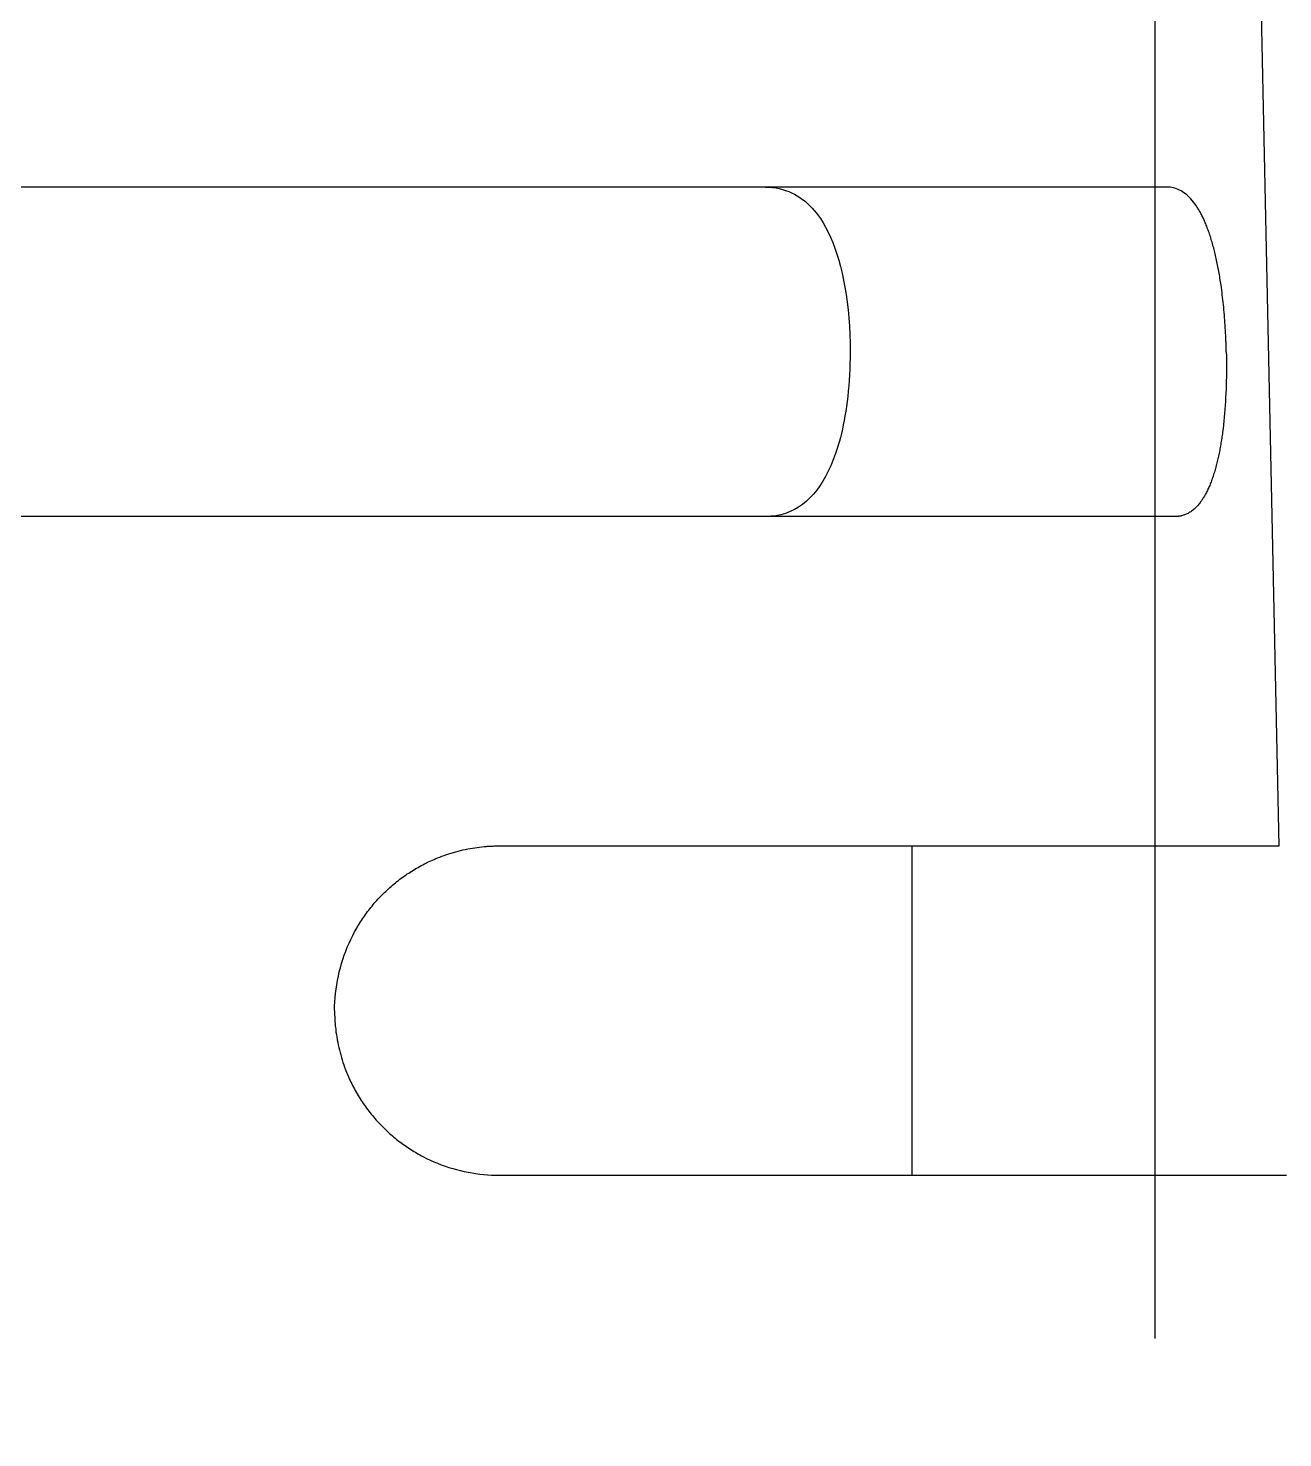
# Model space of a CAD drawing. Header units: inches. Extents: x 0 to 77285, y -118 to 40065.
# Drawn here: x 47463.489 to 47467.298, y 16470.249 to 16474.529 of the extents above; entities that cross this region are included whole.
import ezdxf

# ---------------------------------------------------------------- set-up
doc = ezdxf.new("R2010")
doc.units = ezdxf.units.IN
doc.header["$LTSCALE"] = 5
doc.header["$MEASUREMENT"] = 0
doc.linetypes.add('CENTER', pattern=[2, 1.25, -0.25, 0.25, -0.25])
doc.layers.add('11', color=1, linetype='CENTER')
doc.layers.add('55', color=5, linetype='Continuous')

# ---------------------------------------------------------------- blocks, each defined once
blk = doc.blocks.new('A$C431c3e12')
at = {"layer": '11'}
blk.add_line((45.5, -5255), (45.5, 1375, 0), dxfattribs=at)
blk = doc.blocks.new('A$Ce961e380')
for p, q in [((-222.5041, -25.0622), (-222.5041, -17.6826)), ((-221.5041, -25.0365), (-221.5041, -17.7689)), ((-224.5041, -23.0086), (-224.5041, -25.3985)), ((-223.5041, -23.0086), (-223.5041, -25.377)), ((-224.5041, -24.2622), (-223.5041, -24.2622)), ((-223.5041, -25.377), (-220.5041, -25.3124))]:
    blk.add_line(p, q)
for points in [[(-224.0041, -22.5086), (-224.0066, -22.5086), (-224.0091, -22.5086), (-224.0115, -22.5087), (-224.014, -22.5087), (-224.0165, -22.5088), (-224.019, -22.5088), (-224.0214, -22.5089), (-224.0239, -22.509), (-224.0264, -22.5091), (-224.0289, -22.5092), (-224.0313, -22.5094), (-224.0338, -22.5095), (-224.0363, -22.5096), (-224.0388, -22.5098), (-224.0412, -22.51), (-224.0437, -22.5102), (-224.0462, -22.5104), (-224.0486, -22.5106), (-224.0511, -22.5108), (-224.0536, -22.5111), (-224.0614, -22.5119), (-224.0692, -22.5129), (-224.077, -22.514), (-224.0848, -22.5152), (-224.0926, -22.5165), (-224.1003, -22.518), (-224.1081, -22.5196), (-224.1158, -22.5213), (-224.1235, -22.5231), (-224.1311, -22.5251), (-224.1388, -22.5271), (-224.1464, -22.5293), (-224.1539, -22.5316), (-224.1614, -22.534), (-224.1689, -22.5366), (-224.1763, -22.5392), (-224.1837, -22.542), (-224.191, -22.5449), (-224.1983, -22.5478), (-224.2055, -22.5509), (-224.2108, -22.5533), (-224.216, -22.5557), (-224.2213, -22.5582), (-224.2265, -22.5608), (-224.2316, -22.5634), (-224.2368, -22.566), (-224.2419, -22.5688), (-224.247, -22.5716), (-224.252, -22.5744), (-224.257, -22.5773), (-224.262, -22.5803), (-224.2669, -22.5833), (-224.2718, -22.5863), (-224.2767, -22.5895), (-224.2815, -22.5926), (-224.2863, -22.5959), (-224.291, -22.5991), (-224.2957, -22.6025), (-224.3004, -22.6058), (-224.305, -22.6093), (-224.3096, -22.6128), (-224.3142, -22.6163), (-224.3187, -22.6199), (-224.3231, -22.6236), (-224.3276, -22.6273), (-224.332, -22.6311), (-224.3363, -22.6349), (-224.3406, -22.6388), (-224.3448, -22.6427), (-224.349, -22.6466), (-224.3532, -22.6506), (-224.3573, -22.6547), (-224.3613, -22.6588), (-224.3653, -22.6629), (-224.3693, -22.6671), (-224.3732, -22.6713), (-224.377, -22.6755), (-224.3808, -22.6798), (-224.3845, -22.6841), (-224.3882, -22.6885), (-224.3916, -22.6926), (-224.395, -22.6968), (-224.3983, -22.701), (-224.4016, -22.7052), (-224.4048, -22.7095), (-224.408, -22.7138), (-224.4111, -22.7182), (-224.4142, -22.7225), (-224.4172, -22.7269), (-224.4202, -22.7313), (-224.4231, -22.7358), (-224.426, -22.7403), (-224.4288, -22.7448), (-224.4316, -22.7493), (-224.4343, -22.7538), (-224.437, -22.7584), (-224.4397, -22.763), (-224.4422, -22.7676), (-224.4447, -22.7723), (-224.4472, -22.7769), (-224.4527, -22.7878), (-224.458, -22.7989), (-224.4629, -22.81), (-224.4676, -22.8213), (-224.472, -22.8326), (-224.4762, -22.8441), (-224.48, -22.8556), (-224.4836, -22.8673), (-224.4868, -22.8789), (-224.4898, -22.8907), (-224.4925, -22.9024), (-224.495, -22.9142), (-224.4971, -22.926), (-224.499, -22.9379), (-224.5005, -22.9497), (-224.5018, -22.9616), (-224.5028, -22.9734), (-224.5036, -22.9852), (-224.504, -22.9969), (-224.5041, -23.0086)], [(-224.0041, -22.5086), (-223.9911, -22.5088), (-223.978, -22.5093), (-223.9649, -22.5102), (-223.9518, -22.5115), (-223.9387, -22.5131), (-223.9256, -22.515), (-223.9126, -22.5173), (-223.8997, -22.52), (-223.8868, -22.5229), (-223.874, -22.5262), (-223.8613, -22.5298), (-223.8488, -22.5337), (-223.8363, -22.5379), (-223.824, -22.5424), (-223.8118, -22.5473), (-223.7998, -22.5524), (-223.788, -22.5578), (-223.7764, -22.5636), (-223.7649, -22.5695), (-223.7537, -22.5758), (-223.749, -22.5786), (-223.7443, -22.5814), (-223.7397, -22.5843), (-223.7351, -22.5872), (-223.7305, -22.5901), (-223.726, -22.5931), (-223.7214, -22.5962), (-223.717, -22.5993), (-223.7125, -22.6025), (-223.7081, -22.6057), (-223.7037, -22.6089), (-223.6994, -22.6122), (-223.6951, -22.6155), (-223.6909, -22.6189), (-223.6867, -22.6223), (-223.6825, -22.6258), (-223.6784, -22.6293), (-223.6743, -22.6328), (-223.6703, -22.6364), (-223.6663, -22.64), (-223.6621, -22.6439), (-223.658, -22.6478), (-223.654, -22.6517), (-223.6499, -22.6557), (-223.646, -22.6597), (-223.6421, -22.6638), (-223.6382, -22.6679), (-223.6344, -22.6721), (-223.6306, -22.6763), (-223.6269, -22.6805), (-223.6232, -22.6848), (-223.6196, -22.6891), (-223.616, -22.6934), (-223.6125, -22.6978), (-223.609, -22.7022), (-223.6056, -22.7066), (-223.6023, -22.7111), (-223.599, -22.7156), (-223.5957, -22.7202), (-223.5925, -22.7247), (-223.5894, -22.7293), (-223.5864, -22.7339), (-223.5834, -22.7385), (-223.5804, -22.7431), (-223.5776, -22.7478), (-223.5747, -22.7525), (-223.5719, -22.7572), (-223.5692, -22.762), (-223.5665, -22.7668), (-223.5639, -22.7716), (-223.5613, -22.7764), (-223.5588, -22.7813), (-223.5564, -22.7861), (-223.554, -22.791), (-223.5516, -22.7959), (-223.5493, -22.8009), (-223.5471, -22.8058), (-223.5449, -22.8108), (-223.5428, -22.8158), (-223.5407, -22.8208), (-223.538, -22.8277), (-223.5354, -22.8346), (-223.5329, -22.8416), (-223.5304, -22.8486), (-223.5281, -22.8556), (-223.5259, -22.8627), (-223.5238, -22.8697), (-223.5218, -22.8768), (-223.5199, -22.884), (-223.5182, -22.8911), (-223.5165, -22.8983), (-223.5149, -22.9055), (-223.5134, -22.9127), (-223.5121, -22.9199), (-223.5108, -22.9271), (-223.5097, -22.9343), (-223.5087, -22.9415), (-223.5077, -22.9488), (-223.5069, -22.956), (-223.5062, -22.9632), (-223.506, -22.9655), (-223.5058, -22.9678), (-223.5056, -22.97), (-223.5054, -22.9723), (-223.5053, -22.9746), (-223.5051, -22.9768), (-223.505, -22.9791), (-223.5049, -22.9814), (-223.5048, -22.9837), (-223.5046, -22.9859), (-223.5045, -22.9882), (-223.5045, -22.9905), (-223.5044, -22.9927), (-223.5043, -22.995), (-223.5043, -22.9973), (-223.5042, -22.9995), (-223.5042, -23.0018), (-223.5041, -23.0041), (-223.5041, -23.0063), (-223.5041, -23.0086)], [(-222.0041, -24.0739), (-222.0222, -24.0738), (-222.0399, -24.0734), (-222.0573, -24.0728), (-222.0744, -24.072), (-222.0911, -24.0709), (-222.1076, -24.0697), (-222.1236, -24.0682), (-222.1393, -24.0666), (-222.1547, -24.0647), (-222.1697, -24.0627), (-222.1843, -24.0605), (-222.1985, -24.0582), (-222.2124, -24.0557), (-222.2259, -24.053), (-222.2389, -24.0503), (-222.2516, -24.0473), (-222.2638, -24.0443), (-222.2756, -24.0412), (-222.287, -24.0379), (-222.298, -24.0346), (-222.3162, -24.0285), (-222.3338, -24.0219), (-222.3507, -24.0149), (-222.3669, -24.0074), (-222.3823, -23.9995), (-222.397, -23.991), (-222.4109, -23.982), (-222.4239, -23.9726), (-222.4361, -23.9626), (-222.4474, -23.9521), (-222.4578, -23.9411), (-222.4672, -23.9295), (-222.4756, -23.9174), (-222.483, -23.9048), (-222.4893, -23.8916), (-222.4946, -23.8778), (-222.4987, -23.8635), (-222.5017, -23.8486), (-222.5035, -23.8331), (-222.5041, -23.8171)], [(-221.5041, -23.8171), (-221.5044, -23.828), (-221.5053, -23.8386), (-221.5066, -23.8489), (-221.5085, -23.8589), (-221.511, -23.8687), (-221.5139, -23.8782), (-221.5173, -23.8874), (-221.5212, -23.8963), (-221.5255, -23.905), (-221.5303, -23.9134), (-221.5355, -23.9216), (-221.5412, -23.9295), (-221.5472, -23.9371), (-221.5536, -23.9445), (-221.5604, -23.9516), (-221.5676, -23.9585), (-221.5751, -23.9651), (-221.583, -23.9715), (-221.5911, -23.9777), (-221.5996, -23.9836), (-221.6124, -23.9917), (-221.6261, -23.9996), (-221.6407, -24.0071), (-221.6561, -24.0142), (-221.6723, -24.0211), (-221.6894, -24.0275), (-221.7072, -24.0336), (-221.7259, -24.0393), (-221.7453, -24.0446), (-221.7654, -24.0495), (-221.7863, -24.054), (-221.8079, -24.0581), (-221.8301, -24.0617), (-221.8531, -24.0649), (-221.8767, -24.0676), (-221.901, -24.0698), (-221.9259, -24.0716), (-221.9514, -24.0729), (-221.9775, -24.0737), (-222.0041, -24.0739)], [(-222.0041, -25.2162), (-222.0168, -25.2165), (-222.0294, -25.2167), (-222.0421, -25.2167), (-222.0548, -25.2167), (-222.0675, -25.2166), (-222.0802, -25.2165), (-222.0928, -25.2162), (-222.1054, -25.2158), (-222.1179, -25.2154), (-222.1304, -25.2149), (-222.1427, -25.2142), (-222.155, -25.2135), (-222.1672, -25.2128), (-222.1792, -25.2119), (-222.1911, -25.2109), (-222.2029, -25.2099), (-222.2145, -25.2087), (-222.2259, -25.2075), (-222.2372, -25.2062), (-222.2482, -25.2048), (-222.253, -25.2041), (-222.2577, -25.2035), (-222.2624, -25.2028), (-222.2671, -25.2021), (-222.2717, -25.2014), (-222.2764, -25.2007), (-222.2809, -25.1999), (-222.2855, -25.1992), (-222.29, -25.1984), (-222.2945, -25.1976), (-222.2989, -25.1968), (-222.3033, -25.196), (-222.3077, -25.1951), (-222.312, -25.1943), (-222.3163, -25.1934), (-222.3205, -25.1925), (-222.3247, -25.1916), (-222.3289, -25.1906), (-222.333, -25.1897), (-222.337, -25.1887), (-222.3413, -25.1877), (-222.3455, -25.1866), (-222.3497, -25.1855), (-222.3538, -25.1845), (-222.3579, -25.1833), (-222.3619, -25.1822), (-222.3659, -25.181), (-222.3698, -25.1799), (-222.3737, -25.1787), (-222.3775, -25.1775), (-222.3813, -25.1762), (-222.385, -25.175), (-222.3887, -25.1737), (-222.3923, -25.1724), (-222.3959, -25.1711), (-222.3994, -25.1698), (-222.4028, -25.1685), (-222.4062, -25.1671), (-222.4096, -25.1657), (-222.4129, -25.1644), (-222.4161, -25.163), (-222.4192, -25.1615), (-222.4223, -25.1601), (-222.4253, -25.1587), (-222.4283, -25.1572), (-222.4313, -25.1557), (-222.4341, -25.1542), (-222.437, -25.1527), (-222.4397, -25.1511), (-222.4424, -25.1496), (-222.4451, -25.148), (-222.4477, -25.1464), (-222.4502, -25.1448), (-222.4527, -25.1432), (-222.4551, -25.1416), (-222.4575, -25.1399), (-222.4598, -25.1382), (-222.462, -25.1365), (-222.4642, -25.1349), (-222.4664, -25.1331), (-222.4692, -25.1308), (-222.4719, -25.1284), (-222.4745, -25.1259), (-222.477, -25.1235), (-222.4794, -25.121), (-222.4816, -25.1185), (-222.4838, -25.1159), (-222.4859, -25.1133), (-222.4878, -25.1107), (-222.4897, -25.1081), (-222.4914, -25.1054), (-222.493, -25.1028), (-222.4945, -25.1001), (-222.4959, -25.0973), (-222.4972, -25.0946), (-222.4984, -25.0918), (-222.4995, -25.089), (-222.5004, -25.0862), (-222.5013, -25.0834), (-222.502, -25.0806), (-222.5022, -25.0797), (-222.5024, -25.0788), (-222.5026, -25.0779), (-222.5028, -25.077), (-222.5029, -25.076), (-222.5031, -25.0751), (-222.5032, -25.0742), (-222.5034, -25.0733), (-222.5035, -25.0724), (-222.5036, -25.0715), (-222.5037, -25.0706), (-222.5038, -25.0696), (-222.5039, -25.0687), (-222.5039, -25.0678), (-222.504, -25.0669), (-222.504, -25.0659), (-222.5041, -25.065), (-222.5041, -25.0641), (-222.5041, -25.0631), (-222.5041, -25.0622)], [(-222.0041, -25.2162), (-222.0017, -25.2162), (-221.9992, -25.2161), (-221.9967, -25.2161), (-221.9942, -25.216), (-221.9917, -25.2159), (-221.9893, -25.2158), (-221.9868, -25.2158), (-221.9843, -25.2157), (-221.9818, -25.2156), (-221.9794, -25.2155), (-221.9769, -25.2154), (-221.9744, -25.2153), (-221.972, -25.2152), (-221.9695, -25.2151), (-221.967, -25.215), (-221.9645, -25.2149), (-221.9621, -25.2148), (-221.9596, -25.2147), (-221.9572, -25.2146), (-221.9547, -25.2145), (-221.9468, -25.214), (-221.939, -25.2136), (-221.9311, -25.2131), (-221.9233, -25.2126), (-221.9154, -25.2121), (-221.9076, -25.2115), (-221.8999, -25.2109), (-221.8921, -25.2103), (-221.8844, -25.2096), (-221.8767, -25.2089), (-221.869, -25.2082), (-221.8614, -25.2074), (-221.8538, -25.2066), (-221.8463, -25.2058), (-221.8388, -25.2049), (-221.8313, -25.204), (-221.8239, -25.2031), (-221.8166, -25.2021), (-221.8093, -25.2011), (-221.8021, -25.2001), (-221.7968, -25.1993), (-221.7915, -25.1986), (-221.7863, -25.1977), (-221.7811, -25.1969), (-221.7759, -25.1961), (-221.7707, -25.1952), (-221.7656, -25.1943), (-221.7605, -25.1934), (-221.7555, -25.1925), (-221.7505, -25.1915), (-221.7455, -25.1906), (-221.7406, -25.1896), (-221.7356, -25.1886), (-221.7308, -25.1876), (-221.726, -25.1866), (-221.7212, -25.1856), (-221.7164, -25.1845), (-221.7117, -25.1834), (-221.7071, -25.1823), (-221.7025, -25.1812), (-221.6979, -25.1801), (-221.6933, -25.1789), (-221.6888, -25.1778), (-221.6843, -25.1766), (-221.6799, -25.1754), (-221.6755, -25.1741), (-221.6712, -25.1729), (-221.6669, -25.1716), (-221.6626, -25.1703), (-221.6584, -25.169), (-221.6543, -25.1677), (-221.6502, -25.1664), (-221.6461, -25.1651), (-221.6421, -25.1637), (-221.6382, -25.1623), (-221.6343, -25.1609), (-221.6304, -25.1595), (-221.6267, -25.1581), (-221.6229, -25.1566), (-221.6192, -25.1551), (-221.6158, -25.1538), (-221.6124, -25.1523), (-221.6091, -25.1509), (-221.6058, -25.1495), (-221.6026, -25.148), (-221.5994, -25.1465), (-221.5963, -25.145), (-221.5932, -25.1435), (-221.5901, -25.142), (-221.5871, -25.1405), (-221.5842, -25.1389), (-221.5813, -25.1374), (-221.5785, -25.1358), (-221.5757, -25.1342), (-221.5729, -25.1326), (-221.5702, -25.131), (-221.5676, -25.1294), (-221.565, -25.1277), (-221.5625, -25.1261), (-221.56, -25.1244), (-221.5546, -25.1206), (-221.5495, -25.1167), (-221.5447, -25.1127), (-221.5401, -25.1087), (-221.5358, -25.1046), (-221.5317, -25.1004), (-221.5279, -25.0961), (-221.5244, -25.0918), (-221.5212, -25.0875), (-221.5183, -25.083), (-221.5156, -25.0786), (-221.5132, -25.074), (-221.5111, -25.0695), (-221.5092, -25.0649), (-221.5077, -25.0602), (-221.5064, -25.0555), (-221.5054, -25.0508), (-221.5047, -25.0461), (-221.5043, -25.0413), (-221.5041, -25.0365)]]:
    blk.add_lwpolyline(points)
blk = doc.blocks.new('A$C638f0059')
for p, q in [((-45.0041, -25.0622), (-45.0041, -17.6826)), ((-44.0041, -25.0365), (-44.0041, -17.7689)), ((-47.0041, -23.0086), (-47.0041, -25.3985)), ((-46.0041, -23.0086), (-46.0041, -25.377)), ((-47.0041, -24.2622), (-46.0041, -24.2622)), ((-46.0041, -25.377), (-43.0041, -25.3124))]:
    blk.add_line(p, q)
for points in [[(-46.5041, -22.5086), (-46.5066, -22.5086), (-46.5091, -22.5086), (-46.5115, -22.5087), (-46.514, -22.5087), (-46.5165, -22.5088), (-46.519, -22.5088), (-46.5214, -22.5089), (-46.5239, -22.509), (-46.5264, -22.5091), (-46.5289, -22.5092), (-46.5313, -22.5094), (-46.5338, -22.5095), (-46.5363, -22.5096), (-46.5388, -22.5098), (-46.5412, -22.51), (-46.5437, -22.5102), (-46.5462, -22.5104), (-46.5486, -22.5106), (-46.5511, -22.5108), (-46.5536, -22.5111), (-46.5614, -22.5119), (-46.5692, -22.5129), (-46.577, -22.514), (-46.5848, -22.5152), (-46.5926, -22.5165), (-46.6003, -22.518), (-46.6081, -22.5196), (-46.6158, -22.5213), (-46.6235, -22.5231), (-46.6311, -22.5251), (-46.6388, -22.5271), (-46.6464, -22.5293), (-46.6539, -22.5316), (-46.6614, -22.534), (-46.6689, -22.5366), (-46.6763, -22.5392), (-46.6837, -22.542), (-46.691, -22.5449), (-46.6983, -22.5478), (-46.7055, -22.5509), (-46.7108, -22.5533), (-46.716, -22.5557), (-46.7213, -22.5582), (-46.7265, -22.5608), (-46.7316, -22.5634), (-46.7368, -22.566), (-46.7419, -22.5688), (-46.747, -22.5716), (-46.752, -22.5744), (-46.757, -22.5773), (-46.762, -22.5803), (-46.7669, -22.5833), (-46.7718, -22.5863), (-46.7767, -22.5895), (-46.7815, -22.5926), (-46.7863, -22.5959), (-46.791, -22.5991), (-46.7957, -22.6025), (-46.8004, -22.6058), (-46.805, -22.6093), (-46.8096, -22.6128), (-46.8142, -22.6163), (-46.8187, -22.6199), (-46.8231, -22.6236), (-46.8276, -22.6273), (-46.832, -22.6311), (-46.8363, -22.6349), (-46.8406, -22.6388), (-46.8448, -22.6427), (-46.849, -22.6466), (-46.8532, -22.6506), (-46.8573, -22.6547), (-46.8613, -22.6588), (-46.8653, -22.6629), (-46.8693, -22.6671), (-46.8732, -22.6713), (-46.877, -22.6755), (-46.8808, -22.6798), (-46.8845, -22.6841), (-46.8882, -22.6885), (-46.8916, -22.6926), (-46.895, -22.6968), (-46.8983, -22.701), (-46.9016, -22.7052), (-46.9048, -22.7095), (-46.908, -22.7138), (-46.9111, -22.7182), (-46.9142, -22.7225), (-46.9172, -22.7269), (-46.9202, -22.7313), (-46.9231, -22.7358), (-46.926, -22.7403), (-46.9288, -22.7448), (-46.9316, -22.7493), (-46.9343, -22.7538), (-46.937, -22.7584), (-46.9397, -22.763), (-46.9422, -22.7676), (-46.9447, -22.7723), (-46.9472, -22.7769), (-46.9527, -22.7878), (-46.958, -22.7989), (-46.9629, -22.81), (-46.9676, -22.8213), (-46.972, -22.8326), (-46.9762, -22.8441), (-46.98, -22.8556), (-46.9836, -22.8673), (-46.9868, -22.8789), (-46.9898, -22.8907), (-46.9925, -22.9024), (-46.995, -22.9142), (-46.9971, -22.926), (-46.999, -22.9379), (-47.0005, -22.9497), (-47.0018, -22.9616), (-47.0028, -22.9734), (-47.0036, -22.9852), (-47.004, -22.9969), (-47.0041, -23.0086)], [(-46.5041, -22.5086), (-46.4911, -22.5088), (-46.478, -22.5093), (-46.4649, -22.5102), (-46.4518, -22.5115), (-46.4387, -22.5131), (-46.4256, -22.515), (-46.4126, -22.5173), (-46.3997, -22.52), (-46.3868, -22.5229), (-46.374, -22.5262), (-46.3613, -22.5298), (-46.3488, -22.5337), (-46.3363, -22.5379), (-46.324, -22.5424), (-46.3118, -22.5473), (-46.2998, -22.5524), (-46.288, -22.5578), (-46.2764, -22.5636), (-46.2649, -22.5695), (-46.2537, -22.5758), (-46.249, -22.5786), (-46.2443, -22.5814), (-46.2397, -22.5843), (-46.2351, -22.5872), (-46.2305, -22.5901), (-46.226, -22.5931), (-46.2214, -22.5962), (-46.217, -22.5993), (-46.2125, -22.6025), (-46.2081, -22.6057), (-46.2037, -22.6089), (-46.1994, -22.6122), (-46.1951, -22.6155), (-46.1909, -22.6189), (-46.1867, -22.6223), (-46.1825, -22.6258), (-46.1784, -22.6293), (-46.1743, -22.6328), (-46.1703, -22.6364), (-46.1663, -22.64), (-46.1621, -22.6439), (-46.158, -22.6478), (-46.154, -22.6517), (-46.1499, -22.6557), (-46.146, -22.6597), (-46.1421, -22.6638), (-46.1382, -22.6679), (-46.1344, -22.6721), (-46.1306, -22.6763), (-46.1269, -22.6805), (-46.1232, -22.6848), (-46.1196, -22.6891), (-46.116, -22.6934), (-46.1125, -22.6978), (-46.109, -22.7022), (-46.1056, -22.7066), (-46.1023, -22.7111), (-46.099, -22.7156), (-46.0957, -22.7202), (-46.0925, -22.7247), (-46.0894, -22.7293), (-46.0864, -22.7339), (-46.0834, -22.7385), (-46.0804, -22.7431), (-46.0776, -22.7478), (-46.0747, -22.7525), (-46.0719, -22.7572), (-46.0692, -22.762), (-46.0665, -22.7668), (-46.0639, -22.7716), (-46.0613, -22.7764), (-46.0588, -22.7813), (-46.0564, -22.7861), (-46.054, -22.791), (-46.0516, -22.7959), (-46.0493, -22.8009), (-46.0471, -22.8058), (-46.0449, -22.8108), (-46.0428, -22.8158), (-46.0407, -22.8208), (-46.038, -22.8277), (-46.0354, -22.8346), (-46.0329, -22.8416), (-46.0304, -22.8486), (-46.0281, -22.8556), (-46.0259, -22.8627), (-46.0238, -22.8697), (-46.0218, -22.8768), (-46.0199, -22.884), (-46.0182, -22.8911), (-46.0165, -22.8983), (-46.0149, -22.9055), (-46.0134, -22.9127), (-46.0121, -22.9199), (-46.0108, -22.9271), (-46.0097, -22.9343), (-46.0087, -22.9415), (-46.0077, -22.9488), (-46.0069, -22.956), (-46.0062, -22.9632), (-46.006, -22.9655), (-46.0058, -22.9678), (-46.0056, -22.97), (-46.0054, -22.9723), (-46.0053, -22.9746), (-46.0051, -22.9768), (-46.005, -22.9791), (-46.0049, -22.9814), (-46.0048, -22.9837), (-46.0046, -22.9859), (-46.0045, -22.9882), (-46.0045, -22.9905), (-46.0044, -22.9927), (-46.0043, -22.995), (-46.0043, -22.9973), (-46.0042, -22.9995), (-46.0042, -23.0018), (-46.0041, -23.0041), (-46.0041, -23.0063), (-46.0041, -23.0086)], [(-44.5041, -24.0739), (-44.5222, -24.0738), (-44.5399, -24.0734), (-44.5573, -24.0728), (-44.5744, -24.072), (-44.5911, -24.0709), (-44.6076, -24.0697), (-44.6236, -24.0682), (-44.6393, -24.0666), (-44.6547, -24.0647), (-44.6697, -24.0627), (-44.6843, -24.0605), (-44.6985, -24.0582), (-44.7124, -24.0557), (-44.7259, -24.053), (-44.7389, -24.0503), (-44.7516, -24.0473), (-44.7638, -24.0443), (-44.7756, -24.0412), (-44.787, -24.0379), (-44.798, -24.0346), (-44.8162, -24.0285), (-44.8338, -24.0219), (-44.8507, -24.0149), (-44.8669, -24.0074), (-44.8823, -23.9995), (-44.897, -23.991), (-44.9109, -23.982), (-44.9239, -23.9726), (-44.9361, -23.9626), (-44.9474, -23.9521), (-44.9578, -23.9411), (-44.9672, -23.9295), (-44.9756, -23.9174), (-44.983, -23.9048), (-44.9893, -23.8916), (-44.9946, -23.8778), (-44.9987, -23.8635), (-45.0017, -23.8486), (-45.0035, -23.8331), (-45.0041, -23.8171)], [(-44.0041, -23.8171), (-44.0044, -23.828), (-44.0053, -23.8386), (-44.0066, -23.8489), (-44.0085, -23.8589), (-44.011, -23.8687), (-44.0139, -23.8782), (-44.0173, -23.8874), (-44.0212, -23.8963), (-44.0255, -23.905), (-44.0303, -23.9134), (-44.0355, -23.9216), (-44.0412, -23.9295), (-44.0472, -23.9371), (-44.0536, -23.9445), (-44.0604, -23.9516), (-44.0676, -23.9585), (-44.0751, -23.9651), (-44.083, -23.9715), (-44.0911, -23.9777), (-44.0996, -23.9836), (-44.1124, -23.9917), (-44.1261, -23.9996), (-44.1407, -24.0071), (-44.1561, -24.0142), (-44.1723, -24.0211), (-44.1894, -24.0275), (-44.2072, -24.0336), (-44.2259, -24.0393), (-44.2453, -24.0446), (-44.2654, -24.0495), (-44.2863, -24.054), (-44.3079, -24.0581), (-44.3301, -24.0617), (-44.3531, -24.0649), (-44.3767, -24.0676), (-44.401, -24.0698), (-44.4259, -24.0716), (-44.4514, -24.0729), (-44.4775, -24.0737), (-44.5041, -24.0739)], [(-44.5041, -25.2162), (-44.5168, -25.2165), (-44.5294, -25.2167), (-44.5421, -25.2167), (-44.5548, -25.2167), (-44.5675, -25.2166), (-44.5802, -25.2165), (-44.5928, -25.2162), (-44.6054, -25.2158), (-44.6179, -25.2154), (-44.6304, -25.2149), (-44.6427, -25.2142), (-44.655, -25.2135), (-44.6672, -25.2128), (-44.6792, -25.2119), (-44.6911, -25.2109), (-44.7029, -25.2099), (-44.7145, -25.2087), (-44.7259, -25.2075), (-44.7372, -25.2062), (-44.7482, -25.2048), (-44.753, -25.2041), (-44.7577, -25.2035), (-44.7624, -25.2028), (-44.7671, -25.2021), (-44.7717, -25.2014), (-44.7764, -25.2007), (-44.7809, -25.1999), (-44.7855, -25.1992), (-44.79, -25.1984), (-44.7945, -25.1976), (-44.7989, -25.1968), (-44.8033, -25.196), (-44.8077, -25.1951), (-44.812, -25.1943), (-44.8163, -25.1934), (-44.8205, -25.1925), (-44.8247, -25.1916), (-44.8289, -25.1906), (-44.833, -25.1897), (-44.837, -25.1887), (-44.8413, -25.1877), (-44.8455, -25.1866), (-44.8497, -25.1855), (-44.8538, -25.1845), (-44.8579, -25.1833), (-44.8619, -25.1822), (-44.8659, -25.181), (-44.8698, -25.1799), (-44.8737, -25.1787), (-44.8775, -25.1775), (-44.8813, -25.1762), (-44.885, -25.175), (-44.8887, -25.1737), (-44.8923, -25.1724), (-44.8959, -25.1711), (-44.8994, -25.1698), (-44.9028, -25.1685), (-44.9062, -25.1671), (-44.9096, -25.1657), (-44.9129, -25.1644), (-44.9161, -25.163), (-44.9192, -25.1615), (-44.9223, -25.1601), (-44.9253, -25.1587), (-44.9283, -25.1572), (-44.9313, -25.1557), (-44.9341, -25.1542), (-44.937, -25.1527), (-44.9397, -25.1511), (-44.9424, -25.1496), (-44.9451, -25.148), (-44.9477, -25.1464), (-44.9502, -25.1448), (-44.9527, -25.1432), (-44.9551, -25.1416), (-44.9575, -25.1399), (-44.9598, -25.1382), (-44.962, -25.1365), (-44.9642, -25.1349), (-44.9664, -25.1331), (-44.9692, -25.1308), (-44.9719, -25.1284), (-44.9745, -25.1259), (-44.977, -25.1235), (-44.9794, -25.121), (-44.9816, -25.1185), (-44.9838, -25.1159), (-44.9859, -25.1133), (-44.9878, -25.1107), (-44.9897, -25.1081), (-44.9914, -25.1054), (-44.993, -25.1028), (-44.9945, -25.1001), (-44.9959, -25.0973), (-44.9972, -25.0946), (-44.9984, -25.0918), (-44.9995, -25.089), (-45.0004, -25.0862), (-45.0013, -25.0834), (-45.002, -25.0806), (-45.0022, -25.0797), (-45.0024, -25.0788), (-45.0026, -25.0779), (-45.0028, -25.077), (-45.0029, -25.076), (-45.0031, -25.0751), (-45.0032, -25.0742), (-45.0034, -25.0733), (-45.0035, -25.0724), (-45.0036, -25.0715), (-45.0037, -25.0706), (-45.0038, -25.0696), (-45.0039, -25.0687), (-45.0039, -25.0678), (-45.004, -25.0669), (-45.004, -25.0659), (-45.0041, -25.065), (-45.0041, -25.0641), (-45.0041, -25.0631), (-45.0041, -25.0622)], [(-44.5041, -25.2162), (-44.5017, -25.2162), (-44.4992, -25.2161), (-44.4967, -25.2161), (-44.4942, -25.216), (-44.4917, -25.2159), (-44.4893, -25.2158), (-44.4868, -25.2158), (-44.4843, -25.2157), (-44.4818, -25.2156), (-44.4794, -25.2155), (-44.4769, -25.2154), (-44.4744, -25.2153), (-44.472, -25.2152), (-44.4695, -25.2151), (-44.467, -25.215), (-44.4645, -25.2149), (-44.4621, -25.2148), (-44.4596, -25.2147), (-44.4572, -25.2146), (-44.4547, -25.2145), (-44.4468, -25.214), (-44.439, -25.2136), (-44.4311, -25.2131), (-44.4233, -25.2126), (-44.4154, -25.2121), (-44.4076, -25.2115), (-44.3999, -25.2109), (-44.3921, -25.2103), (-44.3844, -25.2096), (-44.3767, -25.2089), (-44.369, -25.2082), (-44.3614, -25.2074), (-44.3538, -25.2066), (-44.3463, -25.2058), (-44.3388, -25.2049), (-44.3313, -25.204), (-44.3239, -25.2031), (-44.3166, -25.2021), (-44.3093, -25.2011), (-44.3021, -25.2001), (-44.2968, -25.1993), (-44.2915, -25.1986), (-44.2863, -25.1977), (-44.2811, -25.1969), (-44.2759, -25.1961), (-44.2707, -25.1952), (-44.2656, -25.1943), (-44.2605, -25.1934), (-44.2555, -25.1925), (-44.2505, -25.1915), (-44.2455, -25.1906), (-44.2406, -25.1896), (-44.2356, -25.1886), (-44.2308, -25.1876), (-44.226, -25.1866), (-44.2212, -25.1856), (-44.2164, -25.1845), (-44.2117, -25.1834), (-44.2071, -25.1823), (-44.2025, -25.1812), (-44.1979, -25.1801), (-44.1933, -25.1789), (-44.1888, -25.1778), (-44.1843, -25.1766), (-44.1799, -25.1754), (-44.1755, -25.1741), (-44.1712, -25.1729), (-44.1669, -25.1716), (-44.1626, -25.1703), (-44.1584, -25.169), (-44.1543, -25.1677), (-44.1502, -25.1664), (-44.1461, -25.1651), (-44.1421, -25.1637), (-44.1382, -25.1623), (-44.1343, -25.1609), (-44.1304, -25.1595), (-44.1267, -25.1581), (-44.1229, -25.1566), (-44.1192, -25.1551), (-44.1158, -25.1538), (-44.1124, -25.1523), (-44.1091, -25.1509), (-44.1058, -25.1495), (-44.1026, -25.148), (-44.0994, -25.1465), (-44.0963, -25.145), (-44.0932, -25.1435), (-44.0901, -25.142), (-44.0871, -25.1405), (-44.0842, -25.1389), (-44.0813, -25.1374), (-44.0785, -25.1358), (-44.0757, -25.1342), (-44.0729, -25.1326), (-44.0702, -25.131), (-44.0676, -25.1294), (-44.065, -25.1277), (-44.0625, -25.1261), (-44.06, -25.1244), (-44.0546, -25.1206), (-44.0495, -25.1167), (-44.0447, -25.1127), (-44.0401, -25.1087), (-44.0358, -25.1046), (-44.0317, -25.1004), (-44.0279, -25.0961), (-44.0244, -25.0918), (-44.0212, -25.0875), (-44.0183, -25.083), (-44.0156, -25.0786), (-44.0132, -25.074), (-44.0111, -25.0695), (-44.0092, -25.0649), (-44.0077, -25.0602), (-44.0064, -25.0555), (-44.0054, -25.0508), (-44.0047, -25.0461), (-44.0043, -25.0413), (-44.0041, -25.0365)]]:
    blk.add_lwpolyline(points)
blk = doc.blocks.new('A$C5cd82ed8')
at = {"layer": '55'}
for name, p in [('A$Ce961e380', (189.5, 72.5)), ('A$C638f0059', (12, 72.5))]:
    blk.add_blockref(name, p, dxfattribs=at)
blk = doc.blocks.new('A$C3e1dc9d3')
blk.add_blockref('A$C5cd82ed8', (-189.5, 12.5, -2129.449))

msp = doc.modelspace()

# ---------------------------------------------------------------- block references
msp.add_blockref('A$C431c3e12', (47421.41034076, 21325.55047629))
at = {"rotation": 90}
msp.add_blockref('A$C3e1dc9d3', (47526.91034076, 16695.55047629, 0.00000001), dxfattribs=at)

doc.saveas('drawing.dxf')
